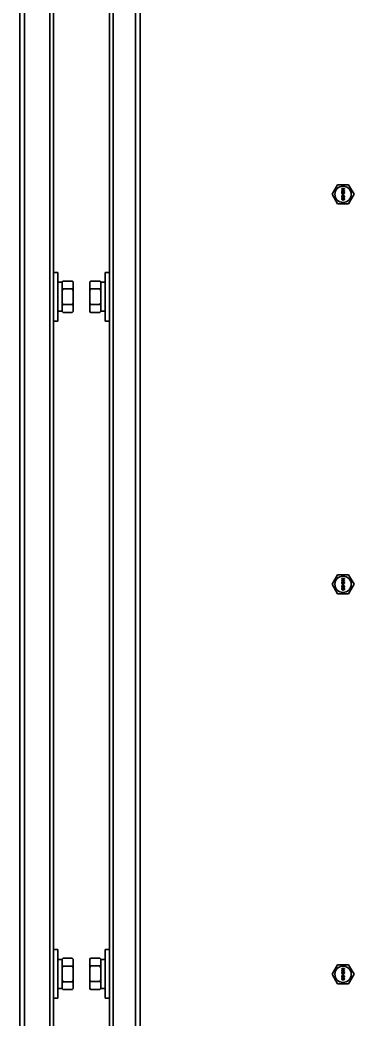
# Model space of a CAD drawing. Header units: millimetres. Extents: x 32496 to 166256, y 3504 to 23939.
# Drawn here: x 150069.5 to 150192.9, y 13461.3 to 13830.5 of the extents above; entities that cross this region are included whole.
import ezdxf

# ---------------------------------------------------------------- set-up
doc = ezdxf.new("R2010")
doc.units = ezdxf.units.MM
doc.layers.get('0').update_dxf_attribs({"lineweight": 35})

# ---------------------------------------------------------------- blocks, each defined once
blk = doc.blocks.new('8-1250')
at = {"linetype": 'Continuous'}
for p, q in [((1473.17, -34566.29), (1473.17, -32553.29)), ((1474.87, -32553.29), (1474.87, -34566.29)), ((1484.17, -33566.79), (1484.17, -32554.69)), ((1507.57, -32554.69), (1507.57, -33566.79)), ((1515.87, -34566.29), (1515.87, -32553.29)), ((1517.57, -32553.29), (1517.57, -34566.29)), ((1485.57, -32930.92), (1485.57, -33175.66)), ((1506.17, -33175.64), (1506.17, -32930.91)), ((1588.45, -33140.45), (1590.47, -33136.95)), ((1594.51, -33136.95), (1590.47, -33136.95)), ((1591.99, -33138.35), (1592.99, -33138.35)), ((1591.99, -33138.47), (1591.99, -33138.35)), ((1592.78, -33138.47), (1591.99, -33138.47)), ((1592.78, -33138.47), (1591.99, -33138.77)), ((1591.99, -33138.93), (1591.99, -33138.77)), ((1591.99, -33138.93), (1592.78, -33139.22)), ((1591.99, -33139.22), (1592.78, -33139.22)), ((1591.99, -33139.35), (1591.99, -33139.22)), ((1592.99, -33139.35), (1591.99, -33139.35)), ((1592.01, -33139.74), (1591.99, -33139.85)), ((1592.07, -33139.64), (1592.01, -33139.74)), ((1592.16, -33139.58), (1592.07, -33139.64)), ((1592.09, -33138.85), (1592.99, -33138.54)), ((1592.99, -33139.16), (1592.09, -33138.85)), ((1592.12, -33139.77), (1592.16, -33139.7)), ((1592.26, -33139.54), (1592.16, -33139.58)), ((1592.16, -33139.7), (1592.22, -33139.66)), ((1592.22, -33139.66), (1592.29, -33139.64)), ((1592.41, -33139.52), (1592.26, -33139.54)), ((1592.35, -33139.64), (1592.29, -33139.64)), ((1592.35, -33139.64), (1592.41, -33139.66)), ((1592.41, -33139.52), (1592.56, -33139.52)), ((1592.41, -33139.66), (1592.46, -33139.7)), ((1592.46, -33139.7), (1592.5, -33139.77)), ((1592.56, -33139.62), (1592.52, -33139.62)), ((1592.61, -33139.74), (1592.52, -33139.62)), ((1592.71, -33139.54), (1592.56, -33139.52)), ((1592.56, -33139.62), (1592.69, -33139.64)), ((1592.63, -33139.85), (1592.61, -33139.74)), ((1592.69, -33139.64), (1592.75, -33139.66)), ((1592.82, -33139.58), (1592.71, -33139.54)), ((1592.75, -33139.66), (1592.82, -33139.7)), ((1592.9, -33139.64), (1592.82, -33139.58)), ((1592.82, -33139.7), (1592.86, -33139.77)), ((1592.97, -33139.74), (1592.9, -33139.64)), ((1592.99, -33139.85), (1592.97, -33139.74)), ((1592.99, -33138.35), (1592.99, -33138.54)), ((1592.99, -33139.16), (1592.99, -33139.35)), ((1594.51, -33136.95), (1596.53, -33140.45)), ((1590.47, -33143.95), (1588.45, -33140.45)), ((1591.99, -33139.95), (1591.99, -33139.85)), ((1591.99, -33139.95), (1592.01, -33140.06)), ((1591.99, -33140.89), (1592.09, -33140.89)), ((1591.99, -33141.64), (1591.99, -33140.89)), ((1592.09, -33141.64), (1591.99, -33141.64)), ((1592.01, -33142.06), (1591.99, -33142.18)), ((1591.99, -33142.18), (1592.01, -33142.31)), ((1592.01, -33140.06), (1592.07, -33140.16)), ((1592.07, -33141.95), (1592.01, -33142.06)), ((1592.01, -33142.31), (1592.07, -33142.41)), ((1592.07, -33140.16), (1592.16, -33140.22)), ((1592.14, -33141.89), (1592.07, -33141.95)), ((1592.07, -33142.41), (1592.14, -33142.47)), ((1592.09, -33139.83), (1592.12, -33139.77)), ((1592.09, -33139.83), (1592.09, -33139.97)), ((1592.12, -33140.04), (1592.09, -33139.97)), ((1592.63, -33141.47), (1592.09, -33140.89)), ((1592.09, -33141.06), (1592.56, -33141.58)), ((1592.09, -33141.06), (1592.09, -33141.64)), ((1592.09, -33142.18), (1592.12, -33142.08)), ((1592.12, -33142.29), (1592.09, -33142.18)), ((1592.16, -33140.1), (1592.12, -33140.04)), ((1592.12, -33142.08), (1592.16, -33142.02)), ((1592.16, -33142.35), (1592.12, -33142.29)), ((1592.22, -33141.85), (1592.14, -33141.89)), ((1592.14, -33142.47), (1592.22, -33142.52)), ((1592.22, -33140.14), (1592.16, -33140.1)), ((1592.16, -33140.22), (1592.26, -33140.27)), ((1592.16, -33142.02), (1592.29, -33141.93)), ((1592.29, -33142.43), (1592.16, -33142.35)), ((1592.29, -33140.16), (1592.22, -33140.14)), ((1592.29, -33141.83), (1592.22, -33141.85)), ((1592.22, -33142.52), (1592.29, -33142.54)), ((1592.37, -33140.27), (1592.26, -33140.27)), ((1592.29, -33140.16), (1592.35, -33140.16)), ((1592.39, -33141.81), (1592.29, -33141.83)), ((1592.29, -33141.93), (1592.41, -33141.91)), ((1592.41, -33142.45), (1592.29, -33142.43)), ((1592.29, -33142.54), (1592.39, -33142.56)), ((1592.31, -33140.56), (1592.46, -33140.56)), ((1592.31, -33140.6), (1592.31, -33140.56)), ((1592.46, -33140.6), (1592.31, -33140.6)), ((1592.41, -33140.14), (1592.35, -33140.16)), ((1592.37, -33140.43), (1592.35, -33140.45)), ((1592.35, -33140.45), (1592.46, -33140.56)), ((1592.46, -33140.6), (1592.35, -33140.7)), ((1592.35, -33140.7), (1592.37, -33140.72)), ((1592.37, -33140.27), (1592.48, -33140.22)), ((1592.5, -33140.56), (1592.37, -33140.43)), ((1592.37, -33140.72), (1592.5, -33140.6)), ((1592.39, -33141.81), (1592.58, -33141.81)), ((1592.58, -33142.56), (1592.39, -33142.56)), ((1592.46, -33140.1), (1592.41, -33140.14)), ((1592.56, -33141.91), (1592.41, -33141.91)), ((1592.41, -33142.45), (1592.56, -33142.45)), ((1592.5, -33140.04), (1592.46, -33140.1)), ((1592.48, -33140.22), (1592.54, -33140.16)), ((1592.5, -33139.77), (1592.52, -33139.83)), ((1592.52, -33139.97), (1592.5, -33140.04)), ((1592.63, -33140.43), (1592.5, -33140.56)), ((1592.5, -33140.6), (1592.63, -33140.72)), ((1592.52, -33139.97), (1592.52, -33139.83)), ((1592.54, -33140.16), (1592.61, -33140.06)), ((1592.54, -33140.56), (1592.65, -33140.45)), ((1592.54, -33140.56), (1592.69, -33140.56)), ((1592.69, -33140.6), (1592.54, -33140.6)), ((1592.65, -33140.7), (1592.54, -33140.6)), ((1592.56, -33141.58), (1592.63, -33141.62)), ((1592.56, -33141.91), (1592.69, -33141.93)), ((1592.69, -33142.43), (1592.56, -33142.45)), ((1592.69, -33141.83), (1592.58, -33141.81)), ((1592.58, -33142.56), (1592.69, -33142.54)), ((1592.61, -33140.06), (1592.63, -33139.95)), ((1592.63, -33139.85), (1592.63, -33139.95)), ((1592.65, -33140.45), (1592.63, -33140.43)), ((1592.63, -33140.72), (1592.65, -33140.7)), ((1592.71, -33141.52), (1592.63, -33141.47)), ((1592.63, -33141.62), (1592.71, -33141.64)), ((1592.69, -33140.56), (1592.69, -33140.6)), ((1592.75, -33141.85), (1592.69, -33141.83)), ((1592.69, -33141.93), (1592.82, -33142.02)), ((1592.82, -33142.35), (1592.69, -33142.43)), ((1592.69, -33142.54), (1592.75, -33142.52)), ((1592.71, -33141.52), (1592.75, -33141.52)), ((1592.75, -33141.64), (1592.71, -33141.64)), ((1592.82, -33140.08), (1592.75, -33140.12)), ((1592.75, -33140.22), (1592.75, -33140.12)), ((1592.75, -33140.22), (1592.82, -33140.2)), ((1592.84, -33140.93), (1592.75, -33140.91)), ((1592.75, -33141.02), (1592.75, -33140.91)), ((1592.75, -33141.02), (1592.82, -33141.06)), ((1592.82, -33141.47), (1592.75, -33141.52)), ((1592.75, -33141.64), (1592.84, -33141.62)), ((1592.84, -33141.89), (1592.75, -33141.85)), ((1592.75, -33142.52), (1592.84, -33142.47)), ((1592.86, -33140.02), (1592.82, -33140.08)), ((1592.82, -33140.2), (1592.9, -33140.14)), ((1592.82, -33141.06), (1592.86, -33141.12)), ((1592.86, -33141.41), (1592.82, -33141.47)), ((1592.82, -33142.02), (1592.86, -33142.08)), ((1592.86, -33142.29), (1592.82, -33142.35)), ((1592.92, -33141.02), (1592.84, -33140.93)), ((1592.84, -33141.62), (1592.92, -33141.54)), ((1592.9, -33141.95), (1592.84, -33141.89)), ((1592.84, -33142.47), (1592.9, -33142.41)), ((1592.86, -33139.77), (1592.88, -33139.83)), ((1592.88, -33139.95), (1592.86, -33140.02)), ((1592.86, -33141.12), (1592.88, -33141.22)), ((1592.88, -33141.31), (1592.86, -33141.41)), ((1592.86, -33142.08), (1592.88, -33142.18)), ((1592.88, -33142.18), (1592.86, -33142.29)), ((1592.88, -33139.95), (1592.88, -33139.83)), ((1592.88, -33141.31), (1592.88, -33141.22)), ((1592.9, -33140.14), (1592.97, -33140.04)), ((1592.97, -33142.06), (1592.9, -33141.95)), ((1592.9, -33142.41), (1592.97, -33142.31)), ((1592.97, -33141.1), (1592.92, -33141.02)), ((1592.92, -33141.54), (1592.97, -33141.45)), ((1592.97, -33140.04), (1592.99, -33139.93)), ((1592.99, -33141.24), (1592.97, -33141.1)), ((1592.97, -33141.45), (1592.99, -33141.33)), ((1592.99, -33142.18), (1592.97, -33142.06)), ((1592.97, -33142.31), (1592.99, -33142.18)), ((1592.99, -33139.85), (1592.99, -33139.93)), ((1592.99, -33141.24), (1592.99, -33141.33)), ((1596.53, -33140.45), (1594.51, -33143.95)), ((1590.47, -33143.95), (1594.51, -33143.95)), ((1485.57, -33169.29), (1487.17, -33169.29)), ((1487.17, -33187.29), (1487.17, -33169.29)), ((1506.17, -33169.29), (1504.57, -33169.29)), ((1504.57, -33169.29), (1504.57, -33187.29)), ((1487.17, -33172.94), (1488.77, -33172.94)), ((1488.77, -33172.82), (1489.07, -33172.52)), ((1488.77, -33183.76), (1488.77, -33172.82)), ((1489.07, -33172.52), (1492.47, -33172.52)), ((1492.77, -33172.82), (1492.47, -33172.52)), ((1492.77, -33183.76), (1492.77, -33172.82)), ((1498.97, -33172.82), (1499.24, -33172.54)), ((1498.97, -33183.76), (1498.97, -33172.82)), ((1499.27, -33172.52), (1499.24, -33172.54)), ((1502.67, -33172.52), (1499.27, -33172.52)), ((1502.67, -33172.52), (1502.7, -33172.54)), ((1502.97, -33172.82), (1502.7, -33172.54)), ((1502.97, -33183.76), (1502.97, -33172.82)), ((1504.57, -33172.94), (1502.97, -33172.94)), ((1485.57, -33175.66), (1485.57, -33180.92)), ((1489.07, -33175.4), (1492.47, -33175.4)), ((1502.67, -33175.36), (1499.27, -33175.36)), ((1506.17, -33180.91), (1506.17, -33175.64)), ((1485.57, -33180.92), (1485.57, -33425.66)), ((1487.17, -33183.64), (1488.77, -33183.64)), ((1488.77, -33183.76), (1489.07, -33184.06)), ((1489.07, -33181.18), (1492.47, -33181.18)), ((1489.07, -33184.06), (1492.47, -33184.06)), ((1492.77, -33183.76), (1492.47, -33184.06)), ((1498.97, -33183.76), (1499.24, -33184.03)), ((1502.67, -33181.13), (1499.27, -33181.13)), ((1502.67, -33184.06), (1499.27, -33184.06)), ((1502.97, -33183.76), (1502.7, -33184.03)), ((1504.57, -33183.64), (1502.97, -33183.64)), ((1506.17, -33425.64), (1506.17, -33180.91)), ((1485.57, -33187.29), (1487.17, -33187.29)), ((1506.17, -33187.29), (1504.57, -33187.29)), ((1588.45, -33284.45), (1590.47, -33280.95)), ((1594.51, -33280.95), (1590.47, -33280.95)), ((1591.99, -33282.35), (1592.99, -33282.35)), ((1591.99, -33282.47), (1591.99, -33282.35)), ((1592.78, -33282.47), (1591.99, -33282.47)), ((1592.78, -33282.47), (1591.99, -33282.77)), ((1591.99, -33282.93), (1591.99, -33282.77)), ((1591.99, -33282.93), (1592.78, -33283.22)), ((1591.99, -33283.22), (1592.78, -33283.22)), ((1591.99, -33283.35), (1591.99, -33283.22)), ((1592.99, -33283.35), (1591.99, -33283.35)), ((1592.01, -33283.74), (1591.99, -33283.85)), ((1592.07, -33283.64), (1592.01, -33283.74)), ((1592.16, -33283.58), (1592.07, -33283.64)), ((1592.09, -33282.85), (1592.99, -33282.54)), ((1592.99, -33283.16), (1592.09, -33282.85)), ((1592.12, -33283.77), (1592.16, -33283.7)), ((1592.26, -33283.54), (1592.16, -33283.58)), ((1592.16, -33283.7), (1592.22, -33283.66)), ((1592.22, -33283.66), (1592.29, -33283.64)), ((1592.41, -33283.52), (1592.26, -33283.54)), ((1592.35, -33283.64), (1592.29, -33283.64)), ((1592.35, -33283.64), (1592.41, -33283.66)), ((1592.41, -33283.52), (1592.56, -33283.52)), ((1592.41, -33283.66), (1592.46, -33283.7)), ((1592.46, -33283.7), (1592.5, -33283.77)), ((1592.56, -33283.62), (1592.52, -33283.62)), ((1592.61, -33283.74), (1592.52, -33283.62)), ((1592.71, -33283.54), (1592.56, -33283.52)), ((1592.56, -33283.62), (1592.69, -33283.64)), ((1592.63, -33283.85), (1592.61, -33283.74)), ((1592.69, -33283.64), (1592.75, -33283.66)), ((1592.82, -33283.58), (1592.71, -33283.54)), ((1592.75, -33283.66), (1592.82, -33283.7)), ((1592.9, -33283.64), (1592.82, -33283.58)), ((1592.82, -33283.7), (1592.86, -33283.77)), ((1592.97, -33283.74), (1592.9, -33283.64)), ((1592.99, -33283.85), (1592.97, -33283.74)), ((1592.99, -33282.35), (1592.99, -33282.54)), ((1592.99, -33283.16), (1592.99, -33283.35)), ((1594.51, -33280.95), (1596.53, -33284.45)), ((1590.47, -33287.95), (1588.45, -33284.45)), ((1591.99, -33283.95), (1591.99, -33283.85)), ((1591.99, -33283.95), (1592.01, -33284.06)), ((1591.99, -33284.89), (1592.09, -33284.89)), ((1591.99, -33285.64), (1591.99, -33284.89)), ((1592.09, -33285.64), (1591.99, -33285.64)), ((1592.01, -33286.06), (1591.99, -33286.18)), ((1591.99, -33286.18), (1592.01, -33286.31)), ((1592.01, -33284.06), (1592.07, -33284.16)), ((1592.07, -33285.95), (1592.01, -33286.06)), ((1592.01, -33286.31), (1592.07, -33286.41)), ((1592.07, -33284.16), (1592.16, -33284.22)), ((1592.14, -33285.89), (1592.07, -33285.95)), ((1592.07, -33286.41), (1592.14, -33286.47)), ((1592.09, -33283.83), (1592.12, -33283.77)), ((1592.09, -33283.83), (1592.09, -33283.97)), ((1592.12, -33284.04), (1592.09, -33283.97)), ((1592.63, -33285.47), (1592.09, -33284.89)), ((1592.09, -33285.06), (1592.56, -33285.58)), ((1592.09, -33285.06), (1592.09, -33285.64)), ((1592.09, -33286.18), (1592.12, -33286.08)), ((1592.12, -33286.29), (1592.09, -33286.18)), ((1592.16, -33284.1), (1592.12, -33284.04)), ((1592.12, -33286.08), (1592.16, -33286.02)), ((1592.16, -33286.35), (1592.12, -33286.29)), ((1592.22, -33285.85), (1592.14, -33285.89)), ((1592.14, -33286.47), (1592.22, -33286.52)), ((1592.22, -33284.14), (1592.16, -33284.1)), ((1592.16, -33284.22), (1592.26, -33284.27)), ((1592.16, -33286.02), (1592.29, -33285.93)), ((1592.29, -33286.43), (1592.16, -33286.35)), ((1592.29, -33284.16), (1592.22, -33284.14)), ((1592.29, -33285.83), (1592.22, -33285.85)), ((1592.22, -33286.52), (1592.29, -33286.54)), ((1592.37, -33284.27), (1592.26, -33284.27)), ((1592.29, -33284.16), (1592.35, -33284.16)), ((1592.39, -33285.81), (1592.29, -33285.83)), ((1592.29, -33285.93), (1592.41, -33285.91)), ((1592.41, -33286.45), (1592.29, -33286.43)), ((1592.29, -33286.54), (1592.39, -33286.56)), ((1592.31, -33284.56), (1592.46, -33284.56)), ((1592.31, -33284.6), (1592.31, -33284.56)), ((1592.46, -33284.6), (1592.31, -33284.6)), ((1592.41, -33284.14), (1592.35, -33284.16)), ((1592.37, -33284.43), (1592.35, -33284.45)), ((1592.35, -33284.45), (1592.46, -33284.56)), ((1592.46, -33284.6), (1592.35, -33284.7)), ((1592.35, -33284.7), (1592.37, -33284.72)), ((1592.37, -33284.27), (1592.48, -33284.22)), ((1592.5, -33284.56), (1592.37, -33284.43)), ((1592.37, -33284.72), (1592.5, -33284.6)), ((1592.39, -33285.81), (1592.58, -33285.81)), ((1592.58, -33286.56), (1592.39, -33286.56)), ((1592.46, -33284.1), (1592.41, -33284.14)), ((1592.56, -33285.91), (1592.41, -33285.91)), ((1592.41, -33286.45), (1592.56, -33286.45)), ((1592.5, -33284.04), (1592.46, -33284.1)), ((1592.48, -33284.22), (1592.54, -33284.16)), ((1592.5, -33283.77), (1592.52, -33283.83)), ((1592.52, -33283.97), (1592.5, -33284.04)), ((1592.63, -33284.43), (1592.5, -33284.56)), ((1592.5, -33284.6), (1592.63, -33284.72)), ((1592.52, -33283.97), (1592.52, -33283.83)), ((1592.54, -33284.16), (1592.61, -33284.06)), ((1592.54, -33284.56), (1592.65, -33284.45)), ((1592.54, -33284.56), (1592.69, -33284.56)), ((1592.69, -33284.6), (1592.54, -33284.6)), ((1592.65, -33284.7), (1592.54, -33284.6)), ((1592.56, -33285.58), (1592.63, -33285.62)), ((1592.56, -33285.91), (1592.69, -33285.93)), ((1592.69, -33286.43), (1592.56, -33286.45)), ((1592.69, -33285.83), (1592.58, -33285.81)), ((1592.58, -33286.56), (1592.69, -33286.54)), ((1592.61, -33284.06), (1592.63, -33283.95)), ((1592.63, -33283.85), (1592.63, -33283.95)), ((1592.65, -33284.45), (1592.63, -33284.43)), ((1592.63, -33284.72), (1592.65, -33284.7)), ((1592.71, -33285.52), (1592.63, -33285.47)), ((1592.63, -33285.62), (1592.71, -33285.64)), ((1592.69, -33284.56), (1592.69, -33284.6)), ((1592.75, -33285.85), (1592.69, -33285.83)), ((1592.69, -33285.93), (1592.82, -33286.02)), ((1592.82, -33286.35), (1592.69, -33286.43)), ((1592.69, -33286.54), (1592.75, -33286.52)), ((1592.71, -33285.52), (1592.75, -33285.52)), ((1592.75, -33285.64), (1592.71, -33285.64)), ((1592.82, -33284.08), (1592.75, -33284.12)), ((1592.75, -33284.22), (1592.75, -33284.12)), ((1592.75, -33284.22), (1592.82, -33284.2)), ((1592.84, -33284.93), (1592.75, -33284.91)), ((1592.75, -33285.02), (1592.75, -33284.91)), ((1592.75, -33285.02), (1592.82, -33285.06)), ((1592.82, -33285.47), (1592.75, -33285.52)), ((1592.75, -33285.64), (1592.84, -33285.62)), ((1592.84, -33285.89), (1592.75, -33285.85)), ((1592.75, -33286.52), (1592.84, -33286.47)), ((1592.86, -33284.02), (1592.82, -33284.08)), ((1592.82, -33284.2), (1592.9, -33284.14)), ((1592.82, -33285.06), (1592.86, -33285.12)), ((1592.86, -33285.41), (1592.82, -33285.47)), ((1592.82, -33286.02), (1592.86, -33286.08)), ((1592.86, -33286.29), (1592.82, -33286.35)), ((1592.92, -33285.02), (1592.84, -33284.93)), ((1592.84, -33285.62), (1592.92, -33285.54)), ((1592.9, -33285.95), (1592.84, -33285.89)), ((1592.84, -33286.47), (1592.9, -33286.41)), ((1592.86, -33283.77), (1592.88, -33283.83)), ((1592.88, -33283.95), (1592.86, -33284.02)), ((1592.86, -33285.12), (1592.88, -33285.22)), ((1592.88, -33285.31), (1592.86, -33285.41)), ((1592.86, -33286.08), (1592.88, -33286.18)), ((1592.88, -33286.18), (1592.86, -33286.29)), ((1592.88, -33283.95), (1592.88, -33283.83)), ((1592.88, -33285.31), (1592.88, -33285.22)), ((1592.9, -33284.14), (1592.97, -33284.04)), ((1592.97, -33286.06), (1592.9, -33285.95)), ((1592.9, -33286.41), (1592.97, -33286.31)), ((1592.97, -33285.1), (1592.92, -33285.02)), ((1592.92, -33285.54), (1592.97, -33285.45)), ((1592.97, -33284.04), (1592.99, -33283.93)), ((1592.99, -33285.24), (1592.97, -33285.1)), ((1592.97, -33285.45), (1592.99, -33285.33)), ((1592.99, -33286.18), (1592.97, -33286.06)), ((1592.97, -33286.31), (1592.99, -33286.18)), ((1592.99, -33283.85), (1592.99, -33283.93)), ((1592.99, -33285.24), (1592.99, -33285.33)), ((1596.53, -33284.45), (1594.51, -33287.95)), ((1590.47, -33287.95), (1594.51, -33287.95)), ((1485.57, -33419.29), (1487.17, -33419.29)), ((1487.17, -33437.29), (1487.17, -33419.29)), ((1506.17, -33419.29), (1504.57, -33419.29)), ((1504.57, -33419.29), (1504.57, -33437.29)), ((1487.17, -33422.94), (1488.77, -33422.94)), ((1488.77, -33422.82), (1489.07, -33422.52)), ((1488.77, -33433.76), (1488.77, -33422.82)), ((1489.07, -33422.52), (1492.47, -33422.52)), ((1492.77, -33422.82), (1492.47, -33422.52)), ((1492.77, -33433.76), (1492.77, -33422.82)), ((1498.97, -33422.82), (1499.24, -33422.54)), ((1498.97, -33433.76), (1498.97, -33422.82)), ((1499.27, -33422.52), (1499.24, -33422.54)), ((1502.67, -33422.52), (1499.27, -33422.52)), ((1502.67, -33422.52), (1502.7, -33422.54)), ((1502.97, -33422.82), (1502.7, -33422.54)), ((1502.97, -33433.76), (1502.97, -33422.82)), ((1504.57, -33422.94), (1502.97, -33422.94)), ((1485.57, -33425.66), (1485.57, -33430.92)), ((1489.07, -33425.4), (1492.47, -33425.4)), ((1502.67, -33425.36), (1499.27, -33425.36)), ((1506.17, -33430.91), (1506.17, -33425.64)), ((1588.45, -33428.45), (1590.47, -33424.95)), ((1594.51, -33424.95), (1590.47, -33424.95)), ((1591.99, -33426.35), (1592.99, -33426.35)), ((1591.99, -33426.47), (1591.99, -33426.35)), ((1592.78, -33426.47), (1591.99, -33426.47)), ((1592.78, -33426.47), (1591.99, -33426.77)), ((1591.99, -33426.93), (1591.99, -33426.77)), ((1591.99, -33426.93), (1592.78, -33427.22)), ((1591.99, -33427.22), (1592.78, -33427.22)), ((1591.99, -33427.35), (1591.99, -33427.22)), ((1592.99, -33427.35), (1591.99, -33427.35)), ((1592.01, -33427.74), (1591.99, -33427.85)), ((1592.07, -33427.64), (1592.01, -33427.74)), ((1592.16, -33427.58), (1592.07, -33427.64)), ((1592.09, -33426.85), (1592.99, -33426.54)), ((1592.99, -33427.16), (1592.09, -33426.85)), ((1592.12, -33427.77), (1592.16, -33427.7)), ((1592.26, -33427.54), (1592.16, -33427.58)), ((1592.16, -33427.7), (1592.22, -33427.66)), ((1592.22, -33427.66), (1592.29, -33427.64)), ((1592.41, -33427.52), (1592.26, -33427.54)), ((1592.35, -33427.64), (1592.29, -33427.64)), ((1592.35, -33427.64), (1592.41, -33427.66)), ((1592.41, -33427.52), (1592.56, -33427.52)), ((1592.41, -33427.66), (1592.46, -33427.7)), ((1592.46, -33427.7), (1592.5, -33427.77)), ((1592.56, -33427.62), (1592.52, -33427.62)), ((1592.61, -33427.74), (1592.52, -33427.62)), ((1592.71, -33427.54), (1592.56, -33427.52)), ((1592.56, -33427.62), (1592.69, -33427.64)), ((1592.63, -33427.85), (1592.61, -33427.74)), ((1592.69, -33427.64), (1592.75, -33427.66)), ((1592.82, -33427.58), (1592.71, -33427.54)), ((1592.75, -33427.66), (1592.82, -33427.7)), ((1592.9, -33427.64), (1592.82, -33427.58)), ((1592.82, -33427.7), (1592.86, -33427.77)), ((1592.97, -33427.74), (1592.9, -33427.64)), ((1592.99, -33427.85), (1592.97, -33427.74)), ((1592.99, -33426.35), (1592.99, -33426.54)), ((1592.99, -33427.16), (1592.99, -33427.35)), ((1594.51, -33424.95), (1596.53, -33428.45)), ((1485.57, -33430.92), (1485.57, -33566.79)), ((1489.07, -33431.18), (1492.47, -33431.18)), ((1502.67, -33431.13), (1499.27, -33431.13)), ((1506.17, -33566.79), (1506.17, -33430.91)), ((1590.47, -33431.95), (1588.45, -33428.45)), ((1591.99, -33427.95), (1591.99, -33427.85)), ((1591.99, -33427.95), (1592.01, -33428.06)), ((1591.99, -33428.89), (1592.09, -33428.89)), ((1591.99, -33429.64), (1591.99, -33428.89)), ((1592.09, -33429.64), (1591.99, -33429.64)), ((1592.01, -33430.06), (1591.99, -33430.18)), ((1591.99, -33430.18), (1592.01, -33430.31)), ((1592.01, -33428.06), (1592.07, -33428.16)), ((1592.07, -33429.95), (1592.01, -33430.06)), ((1592.01, -33430.31), (1592.07, -33430.41)), ((1592.07, -33428.16), (1592.16, -33428.22)), ((1592.14, -33429.89), (1592.07, -33429.95)), ((1592.07, -33430.41), (1592.14, -33430.47)), ((1592.09, -33427.83), (1592.12, -33427.77)), ((1592.09, -33427.83), (1592.09, -33427.97)), ((1592.12, -33428.04), (1592.09, -33427.97)), ((1592.63, -33429.47), (1592.09, -33428.89)), ((1592.09, -33429.06), (1592.56, -33429.58)), ((1592.09, -33429.06), (1592.09, -33429.64)), ((1592.09, -33430.18), (1592.12, -33430.08)), ((1592.12, -33430.29), (1592.09, -33430.18)), ((1592.16, -33428.1), (1592.12, -33428.04)), ((1592.12, -33430.08), (1592.16, -33430.02)), ((1592.16, -33430.35), (1592.12, -33430.29)), ((1592.22, -33429.85), (1592.14, -33429.89)), ((1592.14, -33430.47), (1592.22, -33430.52)), ((1592.22, -33428.14), (1592.16, -33428.1)), ((1592.16, -33428.22), (1592.26, -33428.27)), ((1592.16, -33430.02), (1592.29, -33429.93)), ((1592.29, -33430.43), (1592.16, -33430.35)), ((1592.29, -33428.16), (1592.22, -33428.14)), ((1592.29, -33429.83), (1592.22, -33429.85)), ((1592.22, -33430.52), (1592.29, -33430.54)), ((1592.37, -33428.27), (1592.26, -33428.27)), ((1592.29, -33428.16), (1592.35, -33428.16)), ((1592.39, -33429.81), (1592.29, -33429.83)), ((1592.29, -33429.93), (1592.41, -33429.91)), ((1592.41, -33430.45), (1592.29, -33430.43)), ((1592.29, -33430.54), (1592.39, -33430.56)), ((1592.31, -33428.56), (1592.46, -33428.56)), ((1592.31, -33428.6), (1592.31, -33428.56)), ((1592.46, -33428.6), (1592.31, -33428.6)), ((1592.41, -33428.14), (1592.35, -33428.16)), ((1592.37, -33428.43), (1592.35, -33428.45)), ((1592.35, -33428.45), (1592.46, -33428.56)), ((1592.46, -33428.6), (1592.35, -33428.7)), ((1592.35, -33428.7), (1592.37, -33428.72)), ((1592.37, -33428.27), (1592.48, -33428.22)), ((1592.5, -33428.56), (1592.37, -33428.43)), ((1592.37, -33428.72), (1592.5, -33428.6)), ((1592.39, -33429.81), (1592.58, -33429.81)), ((1592.58, -33430.56), (1592.39, -33430.56)), ((1592.46, -33428.1), (1592.41, -33428.14)), ((1592.56, -33429.91), (1592.41, -33429.91)), ((1592.41, -33430.45), (1592.56, -33430.45)), ((1592.5, -33428.04), (1592.46, -33428.1)), ((1592.48, -33428.22), (1592.54, -33428.16)), ((1592.5, -33427.77), (1592.52, -33427.83)), ((1592.52, -33427.97), (1592.5, -33428.04)), ((1592.63, -33428.43), (1592.5, -33428.56)), ((1592.5, -33428.6), (1592.63, -33428.72)), ((1592.52, -33427.97), (1592.52, -33427.83)), ((1592.54, -33428.16), (1592.61, -33428.06)), ((1592.54, -33428.56), (1592.65, -33428.45)), ((1592.54, -33428.56), (1592.69, -33428.56)), ((1592.69, -33428.6), (1592.54, -33428.6)), ((1592.65, -33428.7), (1592.54, -33428.6)), ((1592.56, -33429.58), (1592.63, -33429.62)), ((1592.56, -33429.91), (1592.69, -33429.93)), ((1592.69, -33430.43), (1592.56, -33430.45)), ((1592.69, -33429.83), (1592.58, -33429.81)), ((1592.58, -33430.56), (1592.69, -33430.54)), ((1592.61, -33428.06), (1592.63, -33427.95)), ((1592.63, -33427.85), (1592.63, -33427.95)), ((1592.65, -33428.45), (1592.63, -33428.43)), ((1592.63, -33428.72), (1592.65, -33428.7)), ((1592.71, -33429.52), (1592.63, -33429.47)), ((1592.63, -33429.62), (1592.71, -33429.64)), ((1592.69, -33428.56), (1592.69, -33428.6)), ((1592.75, -33429.85), (1592.69, -33429.83)), ((1592.69, -33429.93), (1592.82, -33430.02)), ((1592.82, -33430.35), (1592.69, -33430.43)), ((1592.69, -33430.54), (1592.75, -33430.52)), ((1592.71, -33429.52), (1592.75, -33429.52)), ((1592.75, -33429.64), (1592.71, -33429.64)), ((1592.82, -33428.08), (1592.75, -33428.12)), ((1592.75, -33428.22), (1592.75, -33428.12)), ((1592.75, -33428.22), (1592.82, -33428.2)), ((1592.84, -33428.93), (1592.75, -33428.91)), ((1592.75, -33429.02), (1592.75, -33428.91)), ((1592.75, -33429.02), (1592.82, -33429.06)), ((1592.82, -33429.47), (1592.75, -33429.52)), ((1592.75, -33429.64), (1592.84, -33429.62)), ((1592.84, -33429.89), (1592.75, -33429.85)), ((1592.75, -33430.52), (1592.84, -33430.47)), ((1592.86, -33428.02), (1592.82, -33428.08)), ((1592.82, -33428.2), (1592.9, -33428.14)), ((1592.82, -33429.06), (1592.86, -33429.12)), ((1592.86, -33429.41), (1592.82, -33429.47)), ((1592.82, -33430.02), (1592.86, -33430.08)), ((1592.86, -33430.29), (1592.82, -33430.35)), ((1592.92, -33429.02), (1592.84, -33428.93)), ((1592.84, -33429.62), (1592.92, -33429.54)), ((1592.9, -33429.95), (1592.84, -33429.89)), ((1592.84, -33430.47), (1592.9, -33430.41)), ((1592.86, -33427.77), (1592.88, -33427.83)), ((1592.88, -33427.95), (1592.86, -33428.02)), ((1592.86, -33429.12), (1592.88, -33429.22)), ((1592.88, -33429.31), (1592.86, -33429.41)), ((1592.86, -33430.08), (1592.88, -33430.18)), ((1592.88, -33430.18), (1592.86, -33430.29)), ((1592.88, -33427.95), (1592.88, -33427.83)), ((1592.88, -33429.31), (1592.88, -33429.22)), ((1592.9, -33428.14), (1592.97, -33428.04)), ((1592.97, -33430.06), (1592.9, -33429.95)), ((1592.9, -33430.41), (1592.97, -33430.31)), ((1592.97, -33429.1), (1592.92, -33429.02)), ((1592.92, -33429.54), (1592.97, -33429.45)), ((1592.97, -33428.04), (1592.99, -33427.93)), ((1592.99, -33429.24), (1592.97, -33429.1)), ((1592.97, -33429.45), (1592.99, -33429.33)), ((1592.99, -33430.18), (1592.97, -33430.06)), ((1592.97, -33430.31), (1592.99, -33430.18)), ((1592.99, -33427.85), (1592.99, -33427.93)), ((1592.99, -33429.24), (1592.99, -33429.33)), ((1596.53, -33428.45), (1594.51, -33431.95)), ((1487.17, -33433.64), (1488.77, -33433.64)), ((1488.77, -33433.76), (1489.07, -33434.06)), ((1489.07, -33434.06), (1492.47, -33434.06)), ((1492.77, -33433.76), (1492.47, -33434.06)), ((1498.97, -33433.76), (1499.24, -33434.03)), ((1502.67, -33434.06), (1499.27, -33434.06)), ((1502.97, -33433.76), (1502.7, -33434.03)), ((1504.57, -33433.64), (1502.97, -33433.64)), ((1590.47, -33431.95), (1594.51, -33431.95)), ((1485.57, -33437.29), (1487.17, -33437.29)), ((1506.17, -33437.29), (1504.57, -33437.29))]:
    blk.add_line(p, q, dxfattribs=at)
for centre in [(1592.49, -33140.45), (1592.49, -33284.45), (1592.49, -33428.45)]:
    blk.add_circle(centre, 3, dxfattribs=at)
for centre, radius, start, end in [((1490.01, -33175.09), 3.56, 39.1364, 39.5013), ((1491.53, -33181.49), 3.56, 219.1364, 219.5008), ((1501.79, -33181.47), 3.61, 218.7103, 219.1339), ((1503.11, -33180.28), 5.39, 224.1246, 224.5652), ((1498.84, -33180.28), 5.38, 315.4348, 315.8754), ((1500.16, -33181.47), 3.61, 320.8641, 321.2897), ((1490.01, -33425.09), 3.56, 39.1364, 39.5013), ((1491.53, -33431.49), 3.56, 219.1364, 219.5008), ((1501.79, -33431.47), 3.61, 218.7103, 219.1339), ((1500.16, -33431.47), 3.61, 320.8641, 321.2897)]:
    blk.add_arc(centre, radius, start, end, dxfattribs=at)
for points, knots in [([(1488.77, -33172.85), (1488.8, -33172.82), (1488.89, -33172.7), (1488.99, -33172.59), (1489.07, -33172.52)], [0, 0, 0, 0, 0.244558, 1, 1, 1, 1]), ([(1492.76, -33172.83), (1492.74, -33172.8), (1492.64, -33172.69), (1492.55, -33172.59), (1492.47, -33172.52)], [0, 0, 0, 0, 0.244878, 1, 1, 1, 1]), ([(1499.24, -33172.54), (1499.22, -33172.57), (1499.13, -33172.66), (1499.04, -33172.76), (1498.97, -33172.84)], [0, 0, 0, 0, 0.255063, 1, 1, 1, 1]), ([(1502.7, -33172.54), (1502.73, -33172.57), (1502.82, -33172.66), (1502.91, -33172.76), (1502.97, -33172.84)], [0, 0, 0, 0, 0.255062, 1, 1, 1, 1]), ([(1489.07, -33175.4), (1489.05, -33175.38), (1488.94, -33175.27), (1488.84, -33175.16), (1488.77, -33175.07)], [0, 0, 0, 0, 0.255352, 1, 1, 1, 1]), ([(1492.47, -33175.4), (1492.5, -33175.38), (1492.6, -33175.27), (1492.7, -33175.16), (1492.77, -33175.07)], [0, 0, 0, 0, 0.255353, 1, 1, 1, 1]), ([(1498.97, -33175.03), (1499, -33175.06), (1499.09, -33175.17), (1499.19, -33175.28), (1499.27, -33175.36)], [0, 0, 0, 0, 0.244408, 1, 1, 1, 1]), ([(1502.97, -33175.03), (1502.95, -33175.06), (1502.85, -33175.17), (1502.75, -33175.28), (1502.67, -33175.36)], [0, 0, 0, 0, 0.244408, 1, 1, 1, 1]), ([(1488.77, -33181.51), (1488.8, -33181.48), (1488.89, -33181.36), (1488.99, -33181.26), (1489.07, -33181.18)], [0, 0, 0, 0, 0.244558, 1, 1, 1, 1]), ([(1489.07, -33184.06), (1489.05, -33184.04), (1488.95, -33183.94), (1488.85, -33183.83), (1488.79, -33183.75)], [0, 0, 0, 0, 0.255041, 1, 1, 1, 1]), ([(1492.77, -33181.51), (1492.75, -33181.48), (1492.65, -33181.36), (1492.55, -33181.26), (1492.47, -33181.18)], [0, 0, 0, 0, 0.244558, 1, 1, 1, 1]), ([(1492.47, -33184.06), (1492.5, -33184.04), (1492.6, -33183.93), (1492.7, -33183.82), (1492.77, -33183.73)], [0, 0, 0, 0, 0.255353, 1, 1, 1, 1]), ([(1499.27, -33181.13), (1499.25, -33181.16), (1499.14, -33181.27), (1499.04, -33181.38), (1498.97, -33181.47)], [0, 0, 0, 0, 0.255212, 1, 1, 1, 1]), ([(1498.99, -33183.75), (1499.01, -33183.77), (1499.09, -33183.87), (1499.18, -33183.96), (1499.24, -33184.03)], [0, 0, 0, 0, 0.245496, 1, 1, 1, 1]), ([(1502.67, -33181.13), (1502.7, -33181.16), (1502.8, -33181.27), (1502.9, -33181.38), (1502.97, -33181.47)], [0, 0, 0, 0, 0.255211, 1, 1, 1, 1]), ([(1502.96, -33183.75), (1502.94, -33183.77), (1502.85, -33183.87), (1502.77, -33183.96), (1502.7, -33184.03)], [0, 0, 0, 0, 0.245497, 1, 1, 1, 1]), ([(1488.77, -33422.85), (1488.8, -33422.82), (1488.89, -33422.7), (1488.99, -33422.59), (1489.07, -33422.52)], [0, 0, 0, 0, 0.244558, 1, 1, 1, 1]), ([(1492.76, -33422.83), (1492.74, -33422.8), (1492.64, -33422.69), (1492.55, -33422.59), (1492.47, -33422.52)], [0, 0, 0, 0, 0.244878, 1, 1, 1, 1]), ([(1499.24, -33422.54), (1499.22, -33422.57), (1499.13, -33422.66), (1499.04, -33422.76), (1498.97, -33422.84)], [0, 0, 0, 0, 0.255063, 1, 1, 1, 1]), ([(1502.7, -33422.54), (1502.73, -33422.57), (1502.82, -33422.66), (1502.91, -33422.76), (1502.97, -33422.84)], [0, 0, 0, 0, 0.255062, 1, 1, 1, 1]), ([(1489.07, -33425.4), (1489.05, -33425.38), (1488.94, -33425.27), (1488.84, -33425.16), (1488.77, -33425.07)], [0, 0, 0, 0, 0.255352, 1, 1, 1, 1]), ([(1492.47, -33425.4), (1492.5, -33425.38), (1492.6, -33425.27), (1492.7, -33425.16), (1492.77, -33425.07)], [0, 0, 0, 0, 0.255353, 1, 1, 1, 1]), ([(1498.97, -33425.03), (1499, -33425.06), (1499.09, -33425.17), (1499.19, -33425.28), (1499.27, -33425.36)], [0, 0, 0, 0, 0.244408, 1, 1, 1, 1]), ([(1502.97, -33425.03), (1502.95, -33425.06), (1502.85, -33425.17), (1502.75, -33425.28), (1502.67, -33425.36)], [0, 0, 0, 0, 0.244408, 1, 1, 1, 1]), ([(1488.77, -33431.51), (1488.8, -33431.48), (1488.89, -33431.36), (1488.99, -33431.26), (1489.07, -33431.18)], [0, 0, 0, 0, 0.244558, 1, 1, 1, 1]), ([(1492.77, -33431.51), (1492.75, -33431.48), (1492.65, -33431.36), (1492.55, -33431.26), (1492.47, -33431.18)], [0, 0, 0, 0, 0.244558, 1, 1, 1, 1]), ([(1499.27, -33431.13), (1499.25, -33431.16), (1499.14, -33431.27), (1499.04, -33431.38), (1498.97, -33431.47)], [0, 0, 0, 0, 0.255212, 1, 1, 1, 1]), ([(1502.67, -33431.13), (1502.7, -33431.16), (1502.8, -33431.27), (1502.9, -33431.38), (1502.97, -33431.47)], [0, 0, 0, 0, 0.255211, 1, 1, 1, 1]), ([(1489.07, -33434.06), (1489.05, -33434.04), (1488.95, -33433.94), (1488.85, -33433.83), (1488.79, -33433.75)], [0, 0, 0, 0, 0.255041, 1, 1, 1, 1]), ([(1492.47, -33434.06), (1492.5, -33434.04), (1492.6, -33433.93), (1492.7, -33433.82), (1492.77, -33433.73)], [0, 0, 0, 0, 0.255353, 1, 1, 1, 1]), ([(1498.99, -33433.75), (1499.01, -33433.77), (1499.09, -33433.87), (1499.18, -33433.96), (1499.24, -33434.03)], [0, 0, 0, 0, 0.245496, 1, 1, 1, 1]), ([(1502.96, -33433.75), (1502.94, -33433.77), (1502.85, -33433.87), (1502.77, -33433.96), (1502.7, -33434.03)], [0, 0, 0, 0, 0.245497, 1, 1, 1, 1])]:
    blk.add_open_spline(points, degree=3, knots=knots, dxfattribs=at)
for points in [[(1488.77, -33176.06), (1488.86, -33175.84), (1488.96, -33175.62), (1489.07, -33175.4)], [(1492.77, -33176.06), (1492.68, -33175.84), (1492.58, -33175.62), (1492.47, -33175.4)], [(1499.27, -33175.36), (1499.16, -33175.57), (1499.06, -33175.79), (1498.97, -33176.02)], [(1502.67, -33175.36), (1502.78, -33175.57), (1502.88, -33175.79), (1502.97, -33176.02)], [(1489.07, -33181.18), (1488.96, -33180.96), (1488.86, -33180.74), (1488.77, -33180.52)], [(1492.47, -33181.18), (1492.58, -33180.96), (1492.68, -33180.74), (1492.77, -33180.52)], [(1498.97, -33180.47), (1499.06, -33180.7), (1499.16, -33180.92), (1499.27, -33181.13)], [(1502.97, -33180.47), (1502.88, -33180.7), (1502.78, -33180.92), (1502.67, -33181.13)], [(1488.77, -33426.06), (1488.86, -33425.84), (1488.96, -33425.62), (1489.07, -33425.4)], [(1492.77, -33426.06), (1492.68, -33425.84), (1492.58, -33425.62), (1492.47, -33425.4)], [(1499.27, -33425.36), (1499.16, -33425.57), (1499.06, -33425.79), (1498.97, -33426.02)], [(1502.67, -33425.36), (1502.78, -33425.57), (1502.88, -33425.79), (1502.97, -33426.02)], [(1489.07, -33431.18), (1488.96, -33430.96), (1488.86, -33430.74), (1488.77, -33430.52)], [(1492.47, -33431.18), (1492.58, -33430.96), (1492.68, -33430.74), (1492.77, -33430.52)], [(1498.97, -33430.47), (1499.06, -33430.7), (1499.16, -33430.92), (1499.27, -33431.13)], [(1502.97, -33430.47), (1502.88, -33430.7), (1502.78, -33430.92), (1502.67, -33431.13)]]:
    blk.add_open_spline(points, degree=3, dxfattribs=at)

msp = doc.modelspace()

# ---------------------------------------------------------------- block references
at = {"color": 6}
msp.add_blockref('8-1250', (148596.331, 46906.597), dxfattribs=at)

doc.saveas('drawing.dxf')
